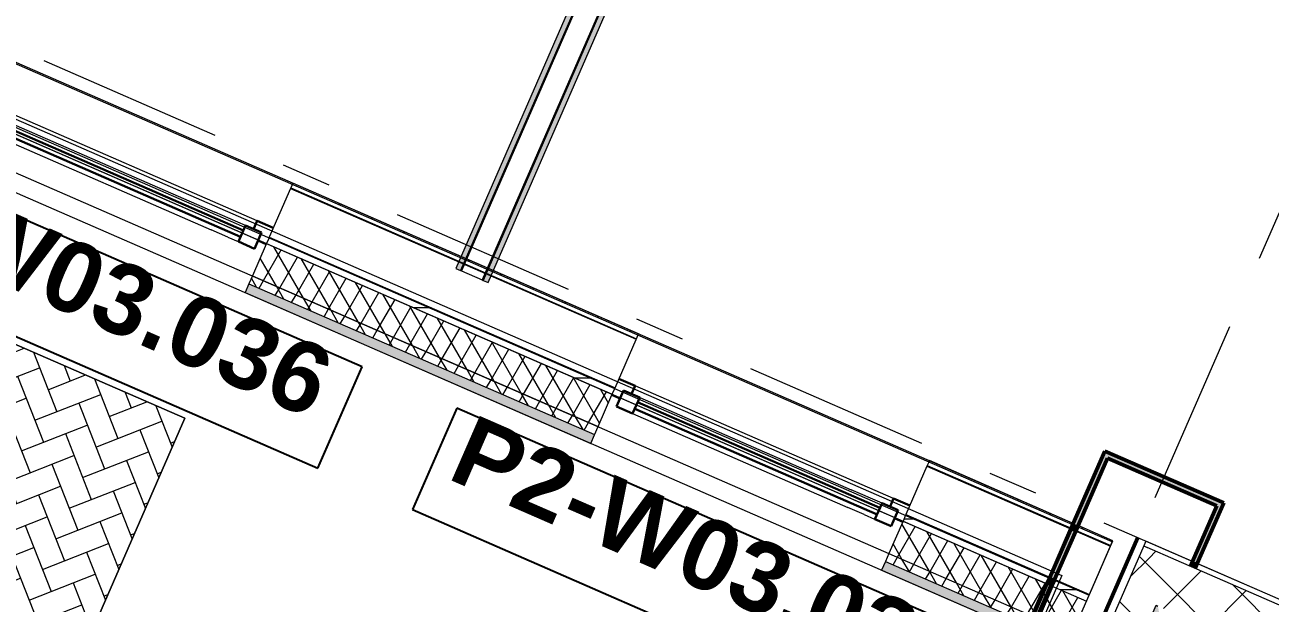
# Model space of a CAD drawing. Header units: millimetres. Extents: x -50172 to 162135, y -142603 to 4572.
# Drawn here: x -20551 to -17019, y -40838 to -39198 of the extents above; entities that cross this region are included whole.
import ezdxf
from ezdxf.enums import TextEntityAlignment as Align

# ---------------------------------------------------------------- set-up
doc = ezdxf.new("R2010")
doc.units = ezdxf.units.MM
doc.header["$MEASUREMENT"] = 0
doc.linetypes.add('Double Dashed', pattern=[1093.611073, 529.166651, -211.666656, 141.111112, -211.666656])
for name, color, linetype in [('A-20-M_Floor_Slab', 7, 'Continuous'), ('A-20-M_Roof', 7, 'Continuous'), ('A-25-M_Wall_Ext', 7, 'Continuous'), ('A-25-M_Wall_Int', 7, 'Continuous'), ('New_A-15-MG_Structural_Grid_Phase_2', 7, 'Continuous'), ('New_A-20-M_Floor_Slab', 7, 'Continuous'), ('New_A-20-M_Roof', 7, 'Continuous'), ('New_A-25-M_Wall_Ext', 7, 'Continuous'), ('New_A-25-M_Wall_Int', 7, 'Continuous'), ('New_ArchiCAD Window Markers', 7, 'Continuous'), ('New_ArchiCAD Windows', 7, 'Continuous')]:
    doc.layers.add(name, color=color, linetype=linetype)
for name, color, linetype, lineweight in [('A-20-M_Floor_Slab_Pen_No__87', 8, 'Continuous', 20), ('A-20-M_Roof_Accessory_Pen_No__1', 7, 'Continuous', 13), ('A-20-M_Roof_Accessory_Pen_No__150', 7, 'Continuous', 0), ('A-20-M_Roof_Pen_No__93', 8, 'Continuous', 13), ('A-25-M_Wall_Ext_Pen_No__87', 8, 'Continuous', 20), ('A-25-M_Wall_Int_Pen_No__1', 7, 'Continuous', 13), ('New_A-20-M_Floor_Slab_Pen_No__89', 8, 'Continuous', 20), ('New_A-20-M_Roof_Pen_No__92', 8, 'Continuous', 13), ('New_A-25-M_Wall_Ext_Pen_No__1', 7, 'Continuous', 13), ('New_A-25-M_Wall_Ext_Pen_No__87', 8, 'Continuous', 20), ('New_A-25-M_Wall_Int_Pen_No__1', 7, 'Continuous', 13), ('New_A-95-P_Drawing_Pen_No__156', 5, 'Continuous', 50), ('New_ArchiCAD Window Markers_Pen_No__1', 7, 'Continuous', 13), ('New_ArchiCAD Window Markers_Pen_No__5', 7, 'Continuous', 25), ('New_ArchiCAD Windows_Pen_No__1', 7, 'Continuous', 13), ('New_ArchiCAD Windows_Pen_No__101', 252, 'Continuous', 15), ('New_ArchiCAD Windows_Pen_No__3', 7, 'Continuous', 18)]:
    doc.layers.add(name, color=color, linetype=linetype, lineweight=lineweight)
for name, color, linetype, lineweight, true_color in [('A-20-M_Roof_Accessory_Pen_No__81', 7, 'Continuous', 20, 0x6a6a6a), ('A-25-M_Wall_Ext_Pen_No__107', 7, 'Continuous', 15, 0xa6a6a6), ('A-25-M_Wall_Ext_Pen_No__27', 7, 'Continuous', 50, 0x2a2a2a), ('A-25-M_Wall_Int_Pen_No__107', 7, 'Continuous', 15, 0xa6a6a6), ('A-25-M_Wall_Int_Pen_No__27', 7, 'Continuous', 50, 0x2a2a2a), ('New_A-15-MG_Structural_Grid_Phase_2_Pen_No__222', 7, 'Continuous', 13, 0x65af33), ('New_A-25-M_Wall_Ext_Pen_No__107', 7, 'Continuous', 15, 0xa6a6a6), ('New_A-25-M_Wall_Int_Pen_No__107', 7, 'Continuous', 15, 0xa6a6a6), ('New_ArchiCAD Windows_Pen_No__23', 7, 'Continuous', 30, 0x2a2a2a)]:
    doc.layers.add(name, color=color, linetype=linetype, lineweight=lineweight, true_color=true_color)
doc.styles.add('GENERATED_STYLE_1', font='')
doc.styles.add('GENERATED_STYLE_4', font='')
doc.styles.get('GENERATED_STYLE_1').set_extended_font_data('Arial', bold=True)
doc.styles.get('GENERATED_STYLE_4').set_extended_font_data('Swis721 BT')
doc.linetypes.add('Double Slash', pattern='A,0,[1,EC-MA-00-03-DR-A-00372 Phase 2 Lecture Theatre Third floor GA-S2-P171.Shx,S=15.679012,R=0,X=0,Y=0],-1975.555563,0', length=1975.555563)
pattern_1 = [(156.4404, (0, 0), (69.2305, 158.76755), [0, -100]), (156.4404, (-80.45, -59.4), (69.2305, 158.76755), [0, -100])]
pattern_2 = [(45, (0, 0), (-91.92388, 91.92388), []), (135, (0, 0), (91.92388, 91.92388), [])]
pattern_3 = [(60, (0, 0), (-43.30127, 25), []), (120, (0, 0), (43.30127, 25), [])]
pattern_4 = [(0, (0, 0), (0, 200), [])]
pattern_5 = [(336.4404, (0, 0), (69.2305, 158.76755), [0, -100]), (336.4404, (80.45, 59.4), (69.2305, 158.76755), [0, -100])]

# ---------------------------------------------------------------- blocks, each defined once
blk = doc.blocks.new('Wall_1_1', base_point=(-34937.8, -33412.1))
at = {"layer": 'A-25-M_Wall_Ext_Pen_No__107', "linetype": 'Continuous'}
for points in [[(-17563.3, -40618.5), (-17577.1, -40612.5), (-17583.1, -40626.2), (-17569.3, -40632.2)], [(-17570.1, -40634.1), (-17583.9, -40628.1), (-17643.8, -40765.6), (-17630.1, -40771.5)], [(-17569.3, -40632.2), (-17583.1, -40626.2), (-17583.9, -40628.1), (-17570.1, -40634.1)], [(-17638.1, -40789.9), (-17651.8, -40783.9), (-17691.8, -40875.5), (-17678, -40881.5)], [(-17630.9, -40773.4), (-17644.6, -40767.4), (-17651.8, -40783.9), (-17638.1, -40789.9)], [(-17630.1, -40771.5), (-17643.8, -40765.6), (-17644.6, -40767.4), (-17630.9, -40773.4)]]:
    blk.add_hatch(color=256, dxfattribs=at).paths.add_polyline_path(points)
at = {"layer": 'A-25-M_Wall_Ext_Pen_No__27', "linetype": 'Continuous'}
for p, q in [((-17577.1, -40612.5), (-17583.1, -40626.2)), ((-17569.3, -40632.2), (-17563.3, -40618.5)), ((-17583.9, -40628.1), (-17643.8, -40765.6)), ((-17630.1, -40771.5), (-17570.1, -40634.1)), ((-17583.1, -40626.2), (-17583.9, -40628.1)), ((-17570.1, -40634.1), (-17569.3, -40632.2)), ((-17651.8, -40783.9), (-17691.8, -40875.5)), ((-17678, -40881.5), (-17638.1, -40789.9)), ((-17644.6, -40767.4), (-17651.8, -40783.9)), ((-17643.8, -40765.6), (-17644.6, -40767.4)), ((-17638.1, -40789.9), (-17630.9, -40773.4)), ((-17630.9, -40773.4), (-17630.1, -40771.5))]:
    blk.add_line(p, q, dxfattribs=at)
at = {"layer": 'New_A-25-M_Wall_Ext_Pen_No__87', "linetype": 'Continuous', "flags": 128}
for points in [[(-34912.9, -33423), (-17600.4, -40972.1)], [(-17577.1, -40612.5), (-33876.9, -33505)], [(-17464.9, -40661.4), (-17563.3, -40618.5)], [(-17531.6, -40814.5), (-17471.7, -40677)], [(-17471.7, -40677), (-17470.9, -40675.1)], [(-17470.9, -40675.1), (-17464.9, -40661.4)], [(-17579.6, -40924.5), (-17539.6, -40832.8)], [(-17539.6, -40832.8), (-17532.4, -40816.3)], [(-17532.4, -40816.3), (-17531.6, -40814.5)]]:
    blk.add_lwpolyline(points, dxfattribs=at)
blk = doc.blocks.new('Wall_2_1', base_point=(-17643.4, -40787.5))
at = {"layer": 'A-20-M_Floor_Slab_Pen_No__87', "linetype": 'Continuous', "flags": 128}
for points in [[(-17733.3, -40748.4), (-33951.6, -33676.4)], [(-33991.6, -33768), (-17775.1, -40839.2)], [(-17643.4, -40787.5), (-17733.3, -40748.4)]]:
    blk.add_lwpolyline(points, dxfattribs=at)
blk = doc.blocks.new('Roof_8_1', base_point=(-44546.7, -52585.4))
at = {"layer": 'New_A-20-M_Roof_Pen_No__92', "linetype": 'Continuous', "flags": 128}
for points in [[(-34823, -33296.4), (-17656.9, -40781.7)], [(-17656.9, -40781.7), (-20211.6, -46637.6)]]:
    blk.add_lwpolyline(points, dxfattribs=at)
blk = doc.blocks.new('Slab_1_1', base_point=(-21949.4, -20986.7))
at = {"layer": 'New_A-20-M_Floor_Slab_Pen_No__89', "linetype": 'Continuous', "flags": 128}
blk.add_lwpolyline([(-21949.4, -20986.7), (-35033.8, -33162.5), (-17609.3, -40760.4), (-18787.3, -43462.1), (-15131, -45056.4), (-14775, -44240), (-9869.7, -46379), (-11500.5, -50118.9), (-7078.3, -52047.2), (-5877, -49292.3), (-6005.4, -49236.4), (-8439.1, -48175.2), (-7170.1, -45265.1), (-4736.4, -46326.4), (-4347.2, -46496.1), (12486.7, -53836.5)], dxfattribs=at)
blk = doc.blocks.new('Wall_34_1', base_point=(-17609.7, -36196.1))
at = {"layer": 'New_A-25-M_Wall_Int_Pen_No__107', "linetype": 'Continuous'}
for points in [[(-17701.4, -36156.2), (-19329, -39888.9), (-19315.3, -39894.9), (-17687.6, -36162.2)], [(-17623.5, -36190.1), (-19251.1, -39922.9), (-19237.4, -39928.9), (-17609.7, -36196.1)]]:
    blk.add_hatch(color=256, dxfattribs=at).paths.add_polyline_path(points)
at = {"layer": 'New_A-25-M_Wall_Int_Pen_No__107', "linetype": 'Continuous', "lineweight": 0, "true_color": 0x535353}
for points in [[(-17687.6, -36162.2), (-19315.3, -39894.9), (-19312.5, -39896.1), (-17684.9, -36163.4)], [(-17626.2, -36188.9), (-19253.9, -39921.7), (-19251.1, -39922.9), (-17623.5, -36190.1)]]:
    blk.add_hatch(color=251, dxfattribs=at).paths.add_polyline_path(points)
at = {"layer": 'New_A-25-M_Wall_Int_Pen_No__1', "linetype": 'Continuous'}
for p, q in [((-17687.6, -36162.2), (-19315.3, -39894.9)), ((-17684.9, -36163.4), (-19312.5, -39896.1)), ((-17626.2, -36188.9), (-19253.9, -39921.7)), ((-17623.5, -36190.1), (-19251.1, -39922.9))]:
    blk.add_line(p, q, dxfattribs=at)
at = {"layer": 'New_A-25-M_Wall_Int_Pen_No__1', "linetype": 'Continuous', "flags": 128}
for points in [[(-17701.4, -36156.2), (-19329, -39888.9)], [(-19237.4, -39928.9), (-17609.7, -36196.1)], [(-19329, -39888.9), (-19315.3, -39894.9)], [(-19315.3, -39894.9), (-19312.5, -39896.1)], [(-19312.5, -39896.1), (-19253.9, -39921.7)], [(-19253.9, -39921.7), (-19251.1, -39922.9)], [(-19251.1, -39922.9), (-19237.4, -39928.9)]]:
    blk.add_lwpolyline(points, dxfattribs=at)
blk = doc.blocks.new('Wall_37_1', base_point=(-17265.9, -40708.6))
at = {"layer": 'A-25-M_Wall_Int_Pen_No__107', "linetype": 'Continuous'}
h = blk.add_hatch(dxfattribs=at)
h.set_pattern_fill('Concrete_Block_0001', color=256, style=0, pattern_type=2)
h.set_pattern_definition(pattern_2)
h.paths.add_polyline_path([(-17285.6, -40716.4), (-17368, -40680.5), (-17338.7, -40838.1)])
blk.add_hatch(color=256, dxfattribs=at).paths.add_polyline_path([(-17245.1, -40734), (-17231.4, -40740), (-17225.4, -40726.3), (-17239.1, -40720.3)])
at = {"layer": 'New_A-25-M_Wall_Int_Pen_No__107', "linetype": 'Continuous'}
h = blk.add_hatch(dxfattribs=at)
h.set_pattern_fill('Plaster_0001', color=256, style=0, pattern_type=2)
h.set_pattern_definition(pattern_1)
h.paths.add_polyline_path([(-17239.1, -40720.3), (-17371.3, -40662.7), (-17368, -40680.5), (-17245.1, -40734)])
h = blk.add_hatch(dxfattribs=at)
h.set_pattern_fill('Concrete_Block_0001', color=256, style=0, pattern_type=2)
h.set_pattern_definition(pattern_2)
h.paths.add_polyline_path([(-17338.7, -40838.1), (-17337.1, -40846.7), (-13538, -42503.2), (-13557.6, -42342), (-17285.6, -40716.4)])
h = blk.add_hatch(dxfattribs=at)
h.set_pattern_fill('Plaster_0001', color=256, style=0, pattern_type=2)
h.set_pattern_definition(pattern_1)
h.paths.add_polyline_path([(-17231.4, -40740), (-13565.7, -42338.5), (-13559.7, -42324.7), (-17225.4, -40726.3)])
at = {"layer": 'A-25-M_Wall_Int_Pen_No__27', "linetype": 'Continuous'}
for p, q in [((-17239.1, -40720.3), (-17245.1, -40734)), ((-17231.4, -40740), (-17225.4, -40726.3))]:
    blk.add_line(p, q, dxfattribs=at)
at = {"layer": 'New_A-25-M_Wall_Int_Pen_No__1', "linetype": 'Continuous'}
for p, q in [((-17285.6, -40716.4), (-17368, -40680.5)), ((-13557.6, -42342), (-17285.6, -40716.4))]:
    blk.add_line(p, q, dxfattribs=at)
at = {"layer": 'New_A-25-M_Wall_Int_Pen_No__1', "linetype": 'Continuous', "flags": 128}
for points in [[(-17239.1, -40720.3), (-17371.3, -40662.7)], [(-13559.7, -42324.7), (-17225.4, -40726.3)]]:
    blk.add_lwpolyline(points, dxfattribs=at)
blk = doc.blocks.new('Wall_131_1', base_point=(-17265.9, -40708.6))
at = {"layer": 'A-25-M_Wall_Int_Pen_No__107', "linetype": 'Continuous'}
h = blk.add_hatch(dxfattribs=at)
h.set_pattern_fill('Concrete_Block_0001', color=256, style=0, pattern_type=2)
h.set_pattern_definition(pattern_2)
h.paths.add_polyline_path([(-17377.3, -40676.4), (-17433.2, -40804.8), (-17341.6, -40844.7), (-17338.7, -40838.1), (-17368, -40680.5)])
h = blk.add_hatch(dxfattribs=at)
h.set_pattern_fill('Concrete_Block_0001', color=256, style=0, pattern_type=2)
h.set_pattern_definition(pattern_2)
h.paths.add_polyline_path([(-17433.2, -40804.8), (-18036.4, -42188), (-17944.7, -42228), (-17341.6, -40844.7)])
for points in [[(-17341.6, -40844.7), (-17938.7, -42214.2), (-17925, -42220.2), (-17333.8, -40864.5), (-17337.1, -40846.7)], [(-17938.7, -42214.2), (-17944.7, -42228), (-17931, -42234), (-17925, -42220.2)], [(-17990.7, -42333.4), (-18481.2, -43458.2), (-18477.6, -43459.8), (-18461.4, -43450.5), (-17976.9, -42339.4)], [(-17984.7, -42319.6), (-17990.7, -42333.4), (-17976.9, -42339.4), (-17970.9, -42325.6)]]:
    blk.add_hatch(color=256, dxfattribs=at).paths.add_polyline_path(points)
h = blk.add_hatch(dxfattribs=at)
h.set_pattern_fill('Concrete_Block_0001', color=256, style=0, pattern_type=2)
h.set_pattern_definition(pattern_2)
h.paths.add_polyline_path([(-18036.4, -42188), (-18076.4, -42279.7), (-17984.7, -42319.6), (-17944.7, -42228)])
h = blk.add_hatch(dxfattribs=at)
h.set_pattern_fill('Concrete_Block_0001', color=256, style=0, pattern_type=2)
h.set_pattern_definition(pattern_2)
h.paths.add_polyline_path([(-18076.4, -42279.7), (-18572.8, -43418.2), (-18481.2, -43458.2), (-17984.7, -42319.6)])
h = blk.add_hatch(dxfattribs=at)
h.set_pattern_fill('Concrete_Block_0001', color=256, style=0, pattern_type=2)
h.set_pattern_definition(pattern_2)
h.paths.add_polyline_path([(-18572.8, -43418.2), (-18628.8, -43546.6), (-18483.3, -43463), (-18481.2, -43458.2)])
at = {"layer": 'New_A-25-M_Wall_Int_Pen_No__107', "linetype": 'Continuous'}
h = blk.add_hatch(dxfattribs=at)
h.set_pattern_fill('Plaster_0001', color=256, style=0, pattern_type=2)
h.set_pattern_definition(pattern_1)
h.paths.add_polyline_path([(-17371.3, -40662.7), (-17377.3, -40676.4), (-17368, -40680.5)])
h = blk.add_hatch(dxfattribs=at)
h.set_pattern_fill('Concrete_Block_0001', color=256, style=0, pattern_type=2)
h.set_pattern_definition(pattern_2)
h.paths.add_polyline_path([(-17337.1, -40846.7), (-17338.7, -40838.1), (-17341.6, -40844.7)])
h = blk.add_hatch(dxfattribs=at)
h.set_pattern_fill('Concrete_Block_0001', color=256, style=0, pattern_type=2)
h.set_pattern_definition(pattern_2)
h.paths.add_polyline_path([(-17944.7, -42228), (-17984.7, -42319.6), (-17970.9, -42325.6), (-17931, -42234)])
h = blk.add_hatch(dxfattribs=at)
h.set_pattern_fill('Concrete_Block_0001', color=256, style=0, pattern_type=2)
h.set_pattern_definition(pattern_2)
h.paths.add_polyline_path([(-18481.2, -43458.2), (-18483.3, -43463), (-18477.6, -43459.8)])
at = {"layer": 'A-25-M_Wall_Int_Pen_No__1', "linetype": 'Continuous'}
for p, q in [((-17944.7, -42228), (-17341.6, -40844.7)), ((-18481.2, -43458.2), (-17984.7, -42319.6))]:
    blk.add_line(p, q, dxfattribs=at)
at = {"layer": 'A-25-M_Wall_Int_Pen_No__1', "linetype": 'Continuous', "flags": 128}
for points in [[(-17377.3, -40676.4), (-18628.8, -43546.6)], [(-17371.3, -40662.7), (-17377.3, -40676.4)], [(-17925, -42220.2), (-17333.8, -40864.5)], [(-18461.4, -43450.5), (-17976.9, -42339.4)]]:
    blk.add_lwpolyline(points, dxfattribs=at)
at = {"layer": 'New_A-25-M_Wall_Int_Pen_No__1', "linetype": 'Continuous'}
for p, q in [((-17377.3, -40676.4), (-17368, -40680.5)), ((-17341.6, -40844.7), (-17337.1, -40846.7)), ((-17931, -42234), (-17944.7, -42228)), ((-17984.7, -42319.6), (-17970.9, -42325.6)), ((-18481.2, -43458.2), (-18477.6, -43459.8))]:
    blk.add_line(p, q, dxfattribs=at)
blk = doc.blocks.new('Wall_144_1', base_point=(-17170.1, -40562.1))
at = {"layer": 'A-25-M_Wall_Int_Pen_No__107', "linetype": 'Continuous'}
blk.add_hatch(color=256, dxfattribs=at).paths.add_polyline_path([(-17170.1, -40562.1), (-17239.1, -40720.3), (-17225.4, -40726.3), (-17150.4, -40554.3)])
at = {"layer": 'A-25-M_Wall_Int_Pen_No__27', "linetype": 'Continuous', "flags": 128}
for points in [[(-17170.1, -40562.1), (-17239.1, -40720.3)], [(-17225.4, -40726.3), (-17150.4, -40554.3)]]:
    blk.add_lwpolyline(points, dxfattribs=at)
blk = doc.blocks.new('Wall_145_1', base_point=(-17170.1, -40562.1))
at = {"layer": 'A-25-M_Wall_Int_Pen_No__107', "linetype": 'Continuous'}
blk.add_hatch(color=256, dxfattribs=at).paths.add_polyline_path([(-17150.4, -40554.3), (-17487.6, -40407.3), (-17479.9, -40427), (-17170.1, -40562.1)])
at = {"layer": 'A-25-M_Wall_Int_Pen_No__27', "linetype": 'Continuous', "flags": 128}
for points in [[(-17150.4, -40554.3), (-17487.6, -40407.3)], [(-17479.9, -40427), (-17170.1, -40562.1)]]:
    blk.add_lwpolyline(points, dxfattribs=at)
blk = doc.blocks.new('Wall_146_1', base_point=(-17479.9, -40427))
at = {"layer": 'A-25-M_Wall_Int_Pen_No__107', "linetype": 'Continuous'}
blk.add_hatch(color=256, dxfattribs=at).paths.add_polyline_path([(-17487.6, -40407.3), (-17577.1, -40612.5), (-17563.3, -40618.5), (-17479.9, -40427)])
at = {"layer": 'A-25-M_Wall_Int_Pen_No__27', "linetype": 'Continuous', "flags": 128}
for points in [[(-17487.6, -40407.3), (-17577.1, -40612.5)], [(-17563.3, -40618.5), (-17479.9, -40427)]]:
    blk.add_lwpolyline(points, dxfattribs=at)
blk = doc.blocks.new('Wall_222_1', base_point=(-17643.4, -40787.5))
at = {"layer": 'A-20-M_Floor_Slab_Pen_No__87', "linetype": 'Continuous', "flags": 128}
blk.add_lwpolyline([(-20196, -46641.4), (-17643.4, -40787.5)], dxfattribs=at)
blk = doc.blocks.new('Wall_228_1', base_point=(-34736.4, -33314.5))
at = {"layer": 'A-25-M_Wall_Ext_Pen_No__107', "linetype": 'Continuous'}
for points in [[(-17564.9, -40622.1), (-17578.7, -40616.1), (-17584.7, -40629.9), (-17570.9, -40635.9)], [(-17571.7, -40637.7), (-17585.5, -40631.7), (-17643.8, -40765.6), (-17630.1, -40771.5)], [(-17570.9, -40635.9), (-17584.7, -40629.9), (-17585.5, -40631.7), (-17571.7, -40637.7)], [(-17630.1, -40771.5), (-17643.8, -40765.6), (-17644.6, -40767.4), (-17630.9, -40773.4)]]:
    blk.add_hatch(color=256, dxfattribs=at).paths.add_polyline_path(points)
at = {"layer": 'A-25-M_Wall_Ext_Pen_No__27', "linetype": 'Continuous'}
for p, q in [((-17578.7, -40616.1), (-17584.7, -40629.9)), ((-17570.9, -40635.9), (-17564.9, -40622.1)), ((-17585.5, -40631.7), (-17643.8, -40765.6)), ((-17630.1, -40771.5), (-17571.7, -40637.7)), ((-17584.7, -40629.9), (-17585.5, -40631.7)), ((-17571.7, -40637.7), (-17570.9, -40635.9)), ((-17643.8, -40765.6), (-17644.6, -40767.4)), ((-17630.9, -40773.4), (-17630.1, -40771.5))]:
    blk.add_line(p, q, dxfattribs=at)
at = {"layer": 'A-25-M_Wall_Ext_Pen_No__87', "linetype": 'Continuous', "flags": 128}
for points in [[(-17578.7, -40616.1), (-33878.4, -33508.6)], [(-33944.4, -33659.9), (-17644.6, -40767.4)], [(-17466.5, -40665.1), (-17564.9, -40622.1)], [(-17531.6, -40814.5), (-17473.3, -40680.6)], [(-17473.3, -40680.6), (-17472.5, -40678.8)], [(-17472.5, -40678.8), (-17466.5, -40665.1)], [(-17630.9, -40773.4), (-17532.4, -40816.3)], [(-17532.4, -40816.3), (-17531.6, -40814.5)]]:
    blk.add_lwpolyline(points, dxfattribs=at)
blk = doc.blocks.new('Morph_5_1')
at = {"layer": 'A-20-M_Roof_Pen_No__93', "linetype": 'Continuous', "flags": 128}
for points in [[(-34825, -33295.5), (-17651.8, -40783.9)], [(-17651.8, -40783.9), (-20133.7, -46475.5)]]:
    blk.add_lwpolyline(points, dxfattribs=at)
blk = doc.blocks.new('Window 19_20')
at = {"layer": 'New_ArchiCAD Windows_Pen_No__1', "linetype": 'Continuous'}
for p, q in [((-450, 123), (-450, 150)), ((450, 150), (450, 123)), ((-450, 98), (-450, 123)), ((450, 123), (450, 98)), ((-450, 0), (-450, 98)), ((450, 98), (450, 0)), ((-450, -2), (-450, 0)), ((450, 0), (450, -2)), ((-450, -20), (-450, -2)), ((-450, -22), (-450, -20)), ((-450, -172), (-450, -22)), ((450, -2), (450, -20)), ((450, -20), (450, -22)), ((450, -22), (450, -172)), ((-450, -174), (-450, -172)), ((-450, -189), (-450, -174)), ((450, -172), (450, -174)), ((450, -174), (450, -189))]:
    blk.add_line(p, q, dxfattribs=at)
at = {"layer": 'New_ArchiCAD Windows_Pen_No__101', "linetype": 'Continuous'}
for p, q in [((-342, 25), (-373.9, 25)), ((375, 25), (-290.9, 25)), ((375, -25), (-279.9, -25)), ((-400, -50), (400, -50))]:
    blk.add_line(p, q, dxfattribs=at)
at = {"layer": 'New_ArchiCAD Windows_Pen_No__23', "linetype": 'Continuous'}
for p, q in [((-450, 0), (-425, 0)), ((-425, -25), (-425, 25)), ((-425, 25), (-375, 25)), ((-375, 25), (-375, -25)), ((-375, 10), (375, 10)), ((375, -25), (375, 25)), ((375, 25), (425, 25)), ((425, 25), (425, -25)), ((425, 0), (450, 0)), ((-375, -25), (-425, -25)), ((-400, -25), (-400, -50)), ((375, -10), (-375, -10)), ((425, -25), (375, -25)), ((400, -50), (400, -25)), ((-400, -50), (-450, -50)), ((450, -50), (400, -50))]:
    blk.add_line(p, q, dxfattribs=at)
at = {"layer": 'New_ArchiCAD Windows_Pen_No__3', "linetype": 'Continuous'}
for p, q in [((-375, 25), (-373.9, 25)), ((-342, 25), (-290.9, 25)), ((-375, -25), (-279.9, -25))]:
    blk.add_line(p, q, dxfattribs=at)
blk = doc.blocks.new('Window Stamp 18_18')
at = {"layer": 'New_ArchiCAD Window Markers_Pen_No__5', "linetype": 'Continuous'}
for p, q in [((838.5, -399), (-838.5, -399)), ((-838.5, -399), (-838.5, -713.3)), ((838.5, -713.3), (838.5, -399)), ((-838.5, -713.3), (838.5, -713.3)), ((-838.5, -713.3), (838.5, -713.3))]:
    blk.add_line(p, q, dxfattribs=at)
at = {"layer": 'New_ArchiCAD Window Markers_Pen_No__1', "style": 'GENERATED_STYLE_1'}
blk.add_attdef('AC_WIDO_ID', text='', height=200, dxfattribs=at).set_placement((-762.3, -648.1), align=Align.BOTTOM_LEFT)
blk = doc.blocks.new('Window 19_21')
at = {"layer": 'New_ArchiCAD Windows_Pen_No__1', "linetype": 'Continuous'}
for p, q in [((-450, 123), (-450, 150)), ((450, 150), (450, 123)), ((-450, 98), (-450, 123)), ((450, 123), (450, 98)), ((-450, 0), (-450, 98)), ((450, 98), (450, 0)), ((450, 0), (450, -2)), ((-450, -2), (-450, 0)), ((-450, -20), (-450, -2)), ((-450, -22), (-450, -20)), ((-450, -172), (-450, -22)), ((450, -2), (450, -20)), ((450, -20), (450, -22)), ((450, -22), (450, -172)), ((-450, -174), (-450, -172)), ((-450, -189), (-450, -174)), ((450, -172), (450, -174)), ((450, -174), (450, -189))]:
    blk.add_line(p, q, dxfattribs=at)
at = {"layer": 'New_ArchiCAD Windows_Pen_No__101', "linetype": 'Continuous'}
for p, q in [((-342, 25), (-373.9, 25)), ((375, 25), (-290.9, 25)), ((375, -25), (-279.9, -25)), ((-400, -50), (400, -50))]:
    blk.add_line(p, q, dxfattribs=at)
at = {"layer": 'New_ArchiCAD Windows_Pen_No__23', "linetype": 'Continuous'}
for p, q in [((-450, 0), (-425, 0)), ((-425, -25), (-425, 25)), ((-425, 25), (-375, 25)), ((-375, 25), (-375, -25)), ((-375, 10), (375, 10)), ((375, -25), (375, 25)), ((375, 25), (425, 25)), ((425, 25), (425, -25)), ((425, 0), (450, 0)), ((-375, -25), (-425, -25)), ((-400, -25), (-400, -50)), ((375, -10), (-375, -10)), ((425, -25), (375, -25)), ((400, -50), (400, -25)), ((-400, -50), (-450, -50)), ((450, -50), (400, -50))]:
    blk.add_line(p, q, dxfattribs=at)
at = {"layer": 'New_ArchiCAD Windows_Pen_No__3', "linetype": 'Continuous'}
for p, q in [((-375, 25), (-373.9, 25)), ((-342, 25), (-290.9, 25)), ((-375, -25), (-279.9, -25))]:
    blk.add_line(p, q, dxfattribs=at)
blk = doc.blocks.new('Wall_253_1', base_point=(-34964.8, -33400.4))
at = {"layer": 'A-25-M_Wall_Ext_Pen_No__107', "linetype": 'Continuous'}
blk.add_hatch(color=256, dxfattribs=at).paths.add_polyline_path([(-17563.3, -40618.5), (-17577.1, -40612.5), (-17583.1, -40626.2), (-17569.3, -40632.2)])
at = {"layer": 'New_A-25-M_Wall_Ext_Pen_No__107', "linetype": 'Continuous', "lineweight": 0, "true_color": 0x535353}
for points in [[(-19798.1, -39662.6), (-18817.3, -40090.2), (-18816.5, -40088.4), (-19797.3, -39660.7)], [(-19858.8, -39801.9), (-18878, -40229.6), (-18877.2, -40227.7), (-19858, -39800.1)], [(-17992.3, -40450), (-17471.7, -40677), (-17470.9, -40675.1), (-17991.5, -40448.1)], [(-18053, -40589.3), (-17532.4, -40816.3), (-17531.6, -40814.5), (-18052.2, -40587.5)]]:
    blk.add_hatch(color=251, dxfattribs=at).paths.add_polyline_path(points)
at = {"layer": 'New_A-25-M_Wall_Ext_Pen_No__107', "linetype": 'Continuous'}
h = blk.add_hatch(dxfattribs=at)
h.set_pattern_fill('Plaster_0001', color=256, style=0, pattern_type=2)
h.set_pattern_definition(pattern_5)
h.paths.add_polyline_path([(-19797.3, -39660.7), (-18816.5, -40088.4), (-18810.5, -40074.7), (-19791.3, -39647)])
h = blk.add_hatch(dxfattribs=at)
h.set_pattern_fill('Plywood_0001', color=256, style=0, pattern_type=2)
h.set_pattern_definition(pattern_4)
h.paths.add_polyline_path([(-19866, -39818.4), (-18885.2, -40246.1), (-18878, -40229.6), (-19858.8, -39801.9)])
h = blk.add_hatch(dxfattribs=at)
h.set_pattern_fill('Batt_Insulation_0001', color=256, style=0, pattern_type=2)
h.set_pattern_definition(pattern_3)
h.paths.add_polyline_path([(-19906, -39910), (-18925.2, -40337.7), (-18885.2, -40246.1), (-19866, -39818.4)])
h = blk.add_hatch(dxfattribs=at)
h.set_pattern_fill('Batt_Insulation_0001', color=256, style=0, pattern_type=2)
h.set_pattern_definition(pattern_3)
h.paths.add_polyline_path([(-19916, -39933), (-18935.2, -40360.6), (-18925.2, -40337.7), (-19906, -39910)])
for points in [[(-19926.8, -39957.7), (-18946, -40385.4), (-18935.2, -40360.6), (-19916, -39933)], [(-18121, -40745.1), (-17600.4, -40972.1), (-17589.6, -40947.4), (-18110.2, -40720.4)]]:
    blk.add_hatch(color=256, dxfattribs=at).paths.add_polyline_path(points)
h = blk.add_hatch(dxfattribs=at)
h.set_pattern_fill('Plaster_0001', color=256, style=0, pattern_type=2)
h.set_pattern_definition(pattern_5)
h.paths.add_polyline_path([(-17577.1, -40612.5), (-17985.5, -40434.4), (-17991.5, -40448.1), (-17583.1, -40626.2)])
h = blk.add_hatch(dxfattribs=at)
h.set_pattern_fill('Batt_Insulation_0001', color=256, style=0, pattern_type=2)
h.set_pattern_definition(pattern_3)
h.paths.add_polyline_path([(-18100.2, -40697.5), (-17579.6, -40924.5), (-17539.6, -40832.8), (-18060.2, -40605.8)])
h = blk.add_hatch(dxfattribs=at)
h.set_pattern_fill('Plywood_0001', color=256, style=0, pattern_type=2)
h.set_pattern_definition(pattern_4)
h.paths.add_polyline_path([(-18060.2, -40605.8), (-17539.6, -40832.8), (-17532.4, -40816.3), (-18053, -40589.3)])
h = blk.add_hatch(dxfattribs=at)
h.set_pattern_fill('Plaster_0001', color=256, style=0, pattern_type=2)
h.set_pattern_definition(pattern_5)
h.paths.add_polyline_path([(-17569.3, -40632.2), (-17470.9, -40675.1), (-17464.9, -40661.4), (-17563.3, -40618.5)])
h = blk.add_hatch(dxfattribs=at)
h.set_pattern_fill('Batt_Insulation_0001', color=256, style=0, pattern_type=2)
h.set_pattern_definition(pattern_3)
h.paths.add_polyline_path([(-18110.2, -40720.4), (-17589.6, -40947.4), (-17579.6, -40924.5), (-18100.2, -40697.5)])
at = {"layer": 'A-25-M_Wall_Ext_Pen_No__27', "linetype": 'Continuous'}
for p, q in [((-17577.1, -40612.5), (-17583.1, -40626.2)), ((-17569.3, -40632.2), (-17563.3, -40618.5))]:
    blk.add_line(p, q, dxfattribs=at)
at = {"layer": 'New_A-25-M_Wall_Ext_Pen_No__1', "linetype": 'Continuous'}
for p, q in [((-19798.1, -39662.6), (-18817.3, -40090.2)), ((-19797.3, -39660.7), (-18816.5, -40088.4)), ((-19858.8, -39801.9), (-18878, -40229.6)), ((-19858, -39800.1), (-18877.2, -40227.7)), ((-19866, -39818.4), (-18885.2, -40246.1)), ((-19906, -39910), (-18925.2, -40337.7)), ((-19916, -39933), (-18935.2, -40360.6)), ((-17992.3, -40450), (-17471.7, -40677)), ((-17991.5, -40448.1), (-17583.1, -40626.2)), ((-18052.2, -40587.5), (-17531.6, -40814.5)), ((-18060.2, -40605.8), (-17539.6, -40832.8)), ((-18053, -40589.3), (-17532.4, -40816.3)), ((-17583.1, -40626.2), (-17569.3, -40632.2)), ((-17569.3, -40632.2), (-17470.9, -40675.1)), ((-18110.2, -40720.4), (-17589.6, -40947.4)), ((-18100.2, -40697.5), (-17579.6, -40924.5))]:
    blk.add_line(p, q, dxfattribs=at)
at = {"layer": 'New_A-25-M_Wall_Ext_Pen_No__1', "linetype": 'Continuous', "flags": 128}
for points in [[(-18810.5, -40074.7), (-19791.3, -39647)], [(-19926.8, -39957.7), (-18946, -40385.4)], [(-17577.1, -40612.5), (-17985.5, -40434.4)], [(-17464.9, -40661.4), (-17563.3, -40618.5)], [(-17600.4, -40972.1), (-17464.9, -40661.4)], [(-18121, -40745.1), (-17600.4, -40972.1)]]:
    blk.add_lwpolyline(points, dxfattribs=at)
at = {"layer": 'New_ArchiCAD Window Markers'}
ref = blk.add_blockref('Window Stamp 18_18', (-20203.8, -39467.1), dxfattribs=dict(at, rotation=336.4404115839911))
ref.add_attrib('AC_WIDO_ID', 'P2-W03.036', dxfattribs={"layer": 'New_ArchiCAD Window Markers_Pen_No__1', "color": 7, "height": 200, "rotation": 336.4404, "style": 'GENERATED_STYLE_1'}).set_placement((-21187.7, -39751), align=Align.BOTTOM_LEFT)
ref = blk.add_blockref('Window Stamp 18_18', (-18398, -40254.5), dxfattribs=dict(at, rotation=336.4404115839911))
ref.add_attrib('AC_WIDO_ID', 'P2-W03.035', dxfattribs={"layer": 'New_ArchiCAD Window Markers_Pen_No__1', "color": 7, "height": 200, "rotation": 336.4404, "style": 'GENERATED_STYLE_1'}).set_placement((-19381.9, -40538.4), align=Align.BOTTOM_LEFT)
at = {"layer": 'New_ArchiCAD Windows', "color": 251, "linetype": 'Continuous', "lineweight": 20, "true_color": 0x606060, "zscale": 1000, "rotation": 156.4404115839911}
for name, p in [('Window 19_21', (-20279.3, -39640.4)), ('Window 19_20', (-18473.5, -40427.8))]:
    blk.add_blockref(name, p, dxfattribs=at)
blk = doc.blocks.new('Standard grid marker_30')
at = {"layer": 'New_A-15-MG_Structural_Grid_Phase_2_Pen_No__222', "linetype": 'Double Dashed'}
blk.add_line((1316.9, 0), (57054.5, 0), dxfattribs=at)
at = {"layer": 'New_A-15-MG_Structural_Grid_Phase_2_Pen_No__222', "style": 'GENERATED_STYLE_4'}
for tag, p in [('AC_MarkerText_1_0', (-500, 43.4)), ('AC_MarkerText_1_1', (58871.4, 43.4))]:
    blk.add_attdef(tag, text='', height=350, rotation=180, dxfattribs=at).set_placement(p, align=Align.MIDDLE_CENTER)
blk = doc.blocks.new('Standard grid marker_34')
at = {"layer": 'New_A-15-MG_Structural_Grid_Phase_2_Pen_No__222', "linetype": 'Double Dashed'}
blk.add_line((2709.9, 0), (20151.3, 0), dxfattribs=at)
at = {"layer": 'New_A-15-MG_Structural_Grid_Phase_2_Pen_No__222', "style": 'GENERATED_STYLE_4'}
for tag, p in [('AC_MarkerText_1_0', (-500, -861)), ('AC_MarkerText_1_1', (23361.2, -861))]:
    blk.add_attdef(tag, text='', height=350, rotation=270, dxfattribs=at).set_placement(p, align=Align.MIDDLE_CENTER)

msp = doc.modelspace()

# ---------------------------------------------------------------- hatches: boundary and pattern name
at = {"layer": 'A-20-M_Roof_Accessory_Pen_No__150', "linetype": 'Continuous'}
h = msp.add_hatch(dxfattribs=at)
h.set_pattern_fill('Brick_Floor___Laid_Flat__BB', color=256, style=0, pattern_type=2)
h.set_pattern_definition([(291.4404, (-21860.35, -43148.4), (249.454, 97.963), [201, -67]), (291.4404, (-21724.52, -43311), (249.454, 97.963), [201, -67]), (291.4404, (-21686.65, -43224.14), (249.454, 97.963), [201, -67]), (291.4404, (-21648.77, -43137.3), (249.454, 97.963), [201, -67]), (21.4404, (-21811.37, -43273.12), (-97.963, 249.454), [201, -67]), (21.4404, (-21773.5, -43186.27), (-97.963, 249.454), [201, -67]), (21.4404, (-21735.63, -43099.42), (-97.963, 249.454), [201, -67]), (21.4404, (-21599.8, -43262.02), (-97.963, 249.454), [201, -67])])
h.paths.add_polyline_path([(-21014.6, -39914.5), (-23839.9, -46393.8), (-22923.3, -46793.5), (-20098, -40314.2)])

# ---------------------------------------------------------------- linework, layer by layer
at = {"layer": 'A-20-M_Roof_Accessory_Pen_No__1', "linetype": 'Continuous', "flags": 128}
msp.add_lwpolyline([(-21014.6, -39914.5), (-23839.9, -46393.8), (-22923.3, -46793.5), (-20098, -40314.2)], close=True, dxfattribs=at)
at = {"layer": 'A-20-M_Roof_Accessory_Pen_No__81', "linetype": 'Continuous', "flags": 128}
msp.add_lwpolyline([(-21014.6, -39914.5), (-20098, -40314.2), (-22923.3, -46793.5), (-23839.9, -46393.8)], close=True, dxfattribs=at)
at = {"layer": 'New_A-95-P_Drawing_Pen_No__156', "linetype": 'Double Slash', "flags": 128}
msp.add_lwpolyline([(-19976.3, -46573.7), (-17395.2, -40654.4)], dxfattribs=at)

# ---------------------------------------------------------------- block references
at = {"layer": 'A-20-M_Floor_Slab', "color": 250, "lineweight": 50, "true_color": 0x2a2a2a}
for name in ['Wall_2_1', 'Wall_222_1']:
    msp.add_blockref(name, (-17643.4, -40787.5), dxfattribs=at)
at = {"layer": 'A-20-M_Roof', "linetype": 'Continuous', "lineweight": 0}
msp.add_blockref('Morph_5_1', (0, 0), dxfattribs=at)
at = {"layer": 'A-25-M_Wall_Ext', "color": 250, "lineweight": 50, "true_color": 0x2a2a2a}
msp.add_blockref('Wall_228_1', (-34736.4, -33314.5), dxfattribs=at)
at = {"layer": 'A-25-M_Wall_Int', "color": 250, "lineweight": 50, "true_color": 0x2a2a2a}
for name, p in [('Wall_146_1', (-17479.9, -40427)), ('Wall_145_1', (-17170.1, -40562.1)), ('Wall_144_1', (-17170.1, -40562.1)), ('Wall_131_1', (-17265.9, -40708.6))]:
    msp.add_blockref(name, p, dxfattribs=at)
at = {"layer": 'New_A-15-MG_Structural_Grid_Phase_2', "color": 8, "linetype": 'Continuous', "lineweight": 15, "zscale": 1000}
for name, p, rotation in [('Standard grid marker_34', (-21050.7, -49037.7), 66.44041158399293), ('Standard grid marker_30', (17283.6, -55774.3), 156.4404115839929)]:
    msp.add_blockref(name, p, dxfattribs=dict(at, rotation=rotation))
at = {"layer": 'New_A-20-M_Floor_Slab', "color": 8, "linetype": 'Continuous', "lineweight": 20}
msp.add_blockref('Slab_1_1', (-21949.4, -20986.7), dxfattribs=at)
at = {"layer": 'New_A-20-M_Roof', "color": 8, "linetype": 'Continuous', "lineweight": 13}
msp.add_blockref('Roof_8_1', (-44546.7, -52585.4), dxfattribs=at)
at = {"layer": 'New_A-25-M_Wall_Ext', "color": 250, "lineweight": 50, "true_color": 0x2a2a2a}
for name, p in [('Wall_253_1', (-34964.8, -33400.4)), ('Wall_1_1', (-34937.8, -33412.1))]:
    msp.add_blockref(name, p, dxfattribs=at)
at = {"layer": 'New_A-25-M_Wall_Int', "color": 250, "lineweight": 50, "true_color": 0x2a2a2a}
for name, p in [('Wall_34_1', (-17609.7, -36196.1)), ('Wall_37_1', (-17265.9, -40708.6))]:
    msp.add_blockref(name, p, dxfattribs=at)

doc.saveas('drawing.dxf')
